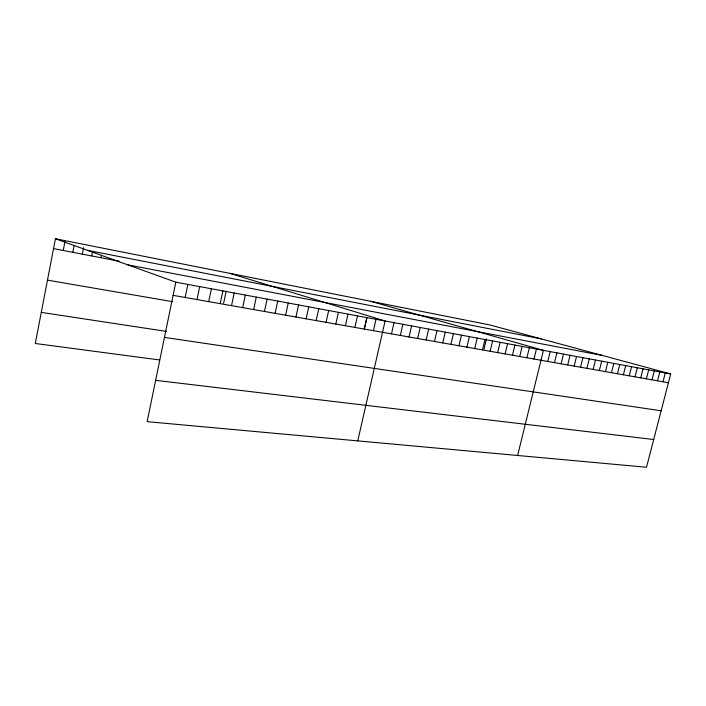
<?xml version="1.0" encoding="UTF-8"?>
<svg xmlns="http://www.w3.org/2000/svg" width="706" height="706" viewBox="0 0 706 706"><rect width="100%" height="100%" fill="white"/><g stroke="black" fill="none" stroke-linecap="round" stroke-linejoin="round"><path stroke-width="1.06" d="M55.421 238.752L175.803 282.171L147.139 421.659L646.511 467.248L670.7 373.959L489.77 324.928L55.421 238.752L35.3 343.495L159.688 359.972M63.24 250.48L64.943 241.655M72.842 252.324L74.104 245.829M82.328 254.142L83.59 247.691M91.701 255.943L92.548 251.671M100.976 257.725L101.39 255.598M185.157 297.473L187.858 284.412M197.018 299.565L199.719 286.61M208.702 301.63L211.394 288.772M220.201 303.659L222.884 290.907M223.634 303.201L226.167 291.181M231.524 305.654L234.207 293.008M242.67 307.622L245.344 295.073M253.648 309.555L256.313 297.102M264.459 311.47L267.124 299.115M275.111 313.349L277.767 301.083M285.603 315.194L288.251 303.033M295.938 317.02L298.585 304.948M306.13 318.812L308.76 306.836M316.164 320.586L318.794 308.69M326.057 322.333L328.678 310.525M335.8 324.054L338.421 312.334M345.419 325.748L348.023 314.117M354.889 327.416L357.492 315.873M364.234 329.067L366.829 317.603M364.587 328.175L366.97 317.638M373.448 330.69L376.033 319.306M357.757 440.888L385.105 320.992L229.918 273.372M391.486 333.876L394.054 322.651M400.32 335.429L402.888 324.292M409.039 336.974L411.598 325.907M417.634 338.492L420.185 327.496M426.124 339.983L428.666 329.067M434.49 341.466L437.032 330.62M442.75 342.922L445.283 332.155M450.905 344.36L453.428 333.664M458.953 345.781L461.468 335.156M466.895 347.175L469.402 336.621M474.732 348.561L477.23 338.077M482.472 349.929L484.96 339.507M483.945 349.311L486.452 338.801M490.114 351.27L492.594 340.927M497.659 352.603L500.13 342.322M505.108 353.918L507.57 343.707M512.468 355.215L514.921 345.066M519.731 356.495L522.184 346.417M526.905 357.765L529.35 347.74M533.992 359.019L536.428 349.055M517.63 455.485L543.426 350.352L370.659 301.294M547.785 361.446L550.203 351.614M554.492 362.628L556.902 352.85M561.12 363.802L563.529 354.085M567.677 364.958L570.069 355.295M574.146 366.096L576.537 356.495M580.553 367.226L582.935 357.677M586.88 368.347L589.254 358.851M593.137 369.45L595.502 360.016M599.323 370.535L601.68 361.154M605.439 371.621L607.787 362.293M611.484 372.689L613.832 363.413M617.459 373.739L619.806 364.517M623.38 374.78L625.71 365.611M629.222 375.813L631.552 366.696M635.012 376.836L637.324 367.764M640.73 377.842L643.042 368.832M646.387 378.84L648.69 369.873M651.991 379.828L654.285 370.915M657.524 380.808L659.81 371.938M663.005 381.778L665.29 372.953M155.629 380.34L653.703 439.52M164.454 337.397L661.151 410.786M41.275 312.387L166.634 331.432M47.47 280.132L172.749 301.7M173.094 295.346L668.423 382.731M175.803 282.171L670.7 373.959M127.883 264.891L602.43 355.462M53.532 248.609L119.182 261.229M87.729 250.401L541.502 338.942"/></g></svg>
